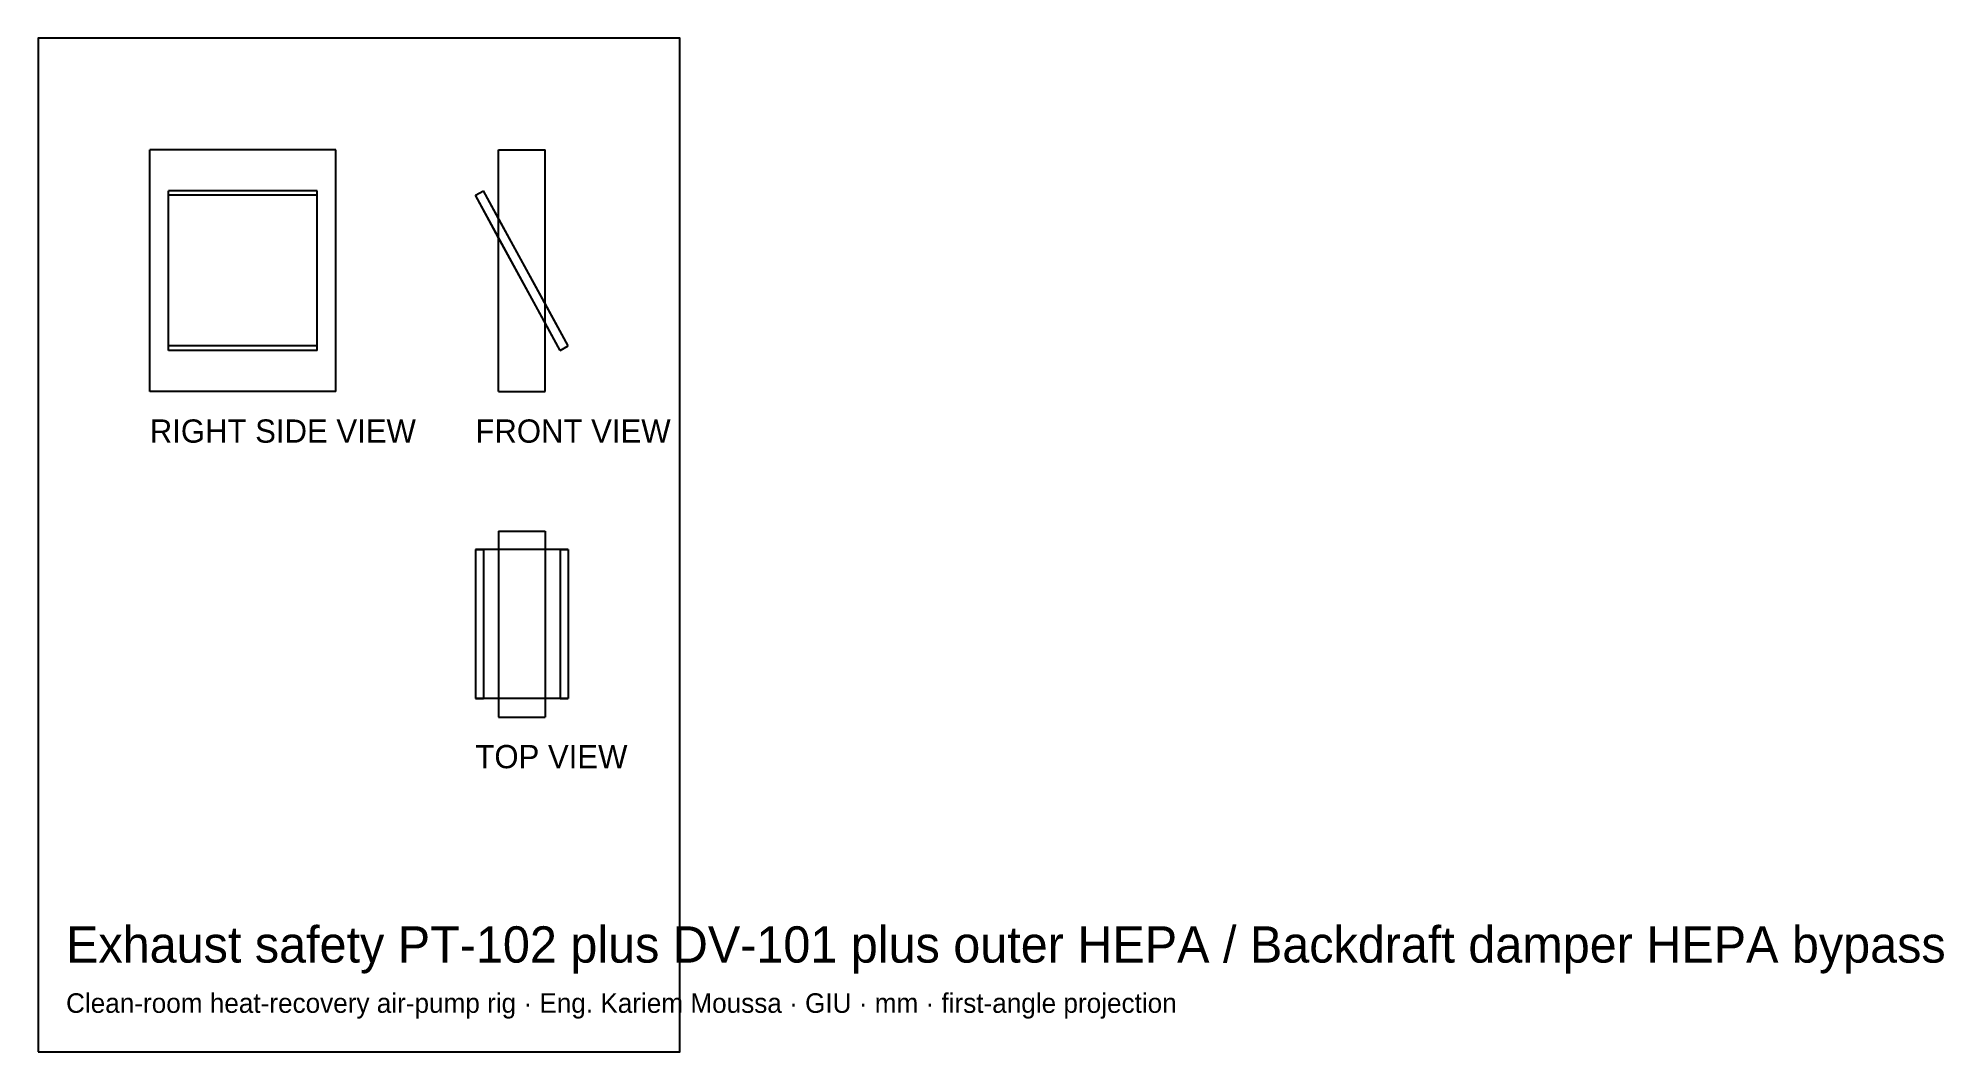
# Model space of a CAD drawing. Header units: millimetres. Extents: x -147 to 58, y 316 to 425.
import ezdxf

# ---------------------------------------------------------------- set-up
doc = ezdxf.new("R2010")
doc.units = ezdxf.units.MM
for name, color, linetype in [('BORDER', 7, 'Continuous'), ('HIDDEN', 8, 'Continuous'), ('TEXT', 5, 'Continuous'), ('VISIBLE', 7, 'Continuous')]:
    doc.layers.add(name, color=color, linetype=linetype)

msp = doc.modelspace()

# ---------------------------------------------------------------- linework, layer by layer
at = {"layer": 'BORDER'}
msp.add_lwpolyline([(-146.99, 316), (-78.01, 316), (-78.01, 425), (-146.99, 425)], close=True, dxfattribs=at)
at = {"layer": 'HIDDEN'}
for points in [[(-114.99, 413), (-134.99, 413)], [(-134.99, 387), (-134.99, 413)], [(-114.99, 387), (-114.99, 413)], [(-97.5, 413), (-92.5, 413)], [(-97.5, 387), (-97.5, 413)], [(-92.5, 387), (-92.5, 413)], [(-132.99, 408.1), (-132.99, 408.58)], [(-116.99, 408.58), (-132.99, 408.58)], [(-132.99, 396.47), (-132.99, 408.58)], [(-116.99, 408.1), (-132.99, 408.1)], [(-132.99, 391.42), (-132.99, 408.1)], [(-116.99, 408.1), (-116.99, 408.58)], [(-116.99, 396.47), (-116.99, 408.58)], [(-116.99, 391.42), (-116.99, 408.1)], [(-99.99, 408.1), (-99.12, 408.58)], [(-90.88, 391.42), (-99.99, 408.1)], [(-90.01, 391.9), (-99.12, 408.58)], [(-92.5, 396.47), (-97.5, 405.62)], [(-92.5, 394.38), (-97.5, 403.53)], [(-90.88, 391.42), (-90.01, 391.9)], [(-114.99, 387), (-134.99, 387)], [(-97.5, 387), (-92.5, 387)], [(-97.5, 372), (-92.5, 372)], [(-97.5, 372), (-97.5, 352)], [(-92.5, 372), (-92.5, 352)], [(-90.88, 370), (-99.99, 370)], [(-92.5, 370), (-97.5, 370)], [(-90.88, 370), (-90.01, 370)], [(-90.88, 370), (-90.88, 354)], [(-90.88, 354), (-99.99, 354)], [(-92.5, 354), (-97.5, 354)], [(-90.88, 354), (-90.01, 354)], [(-97.5, 352), (-92.5, 352)]]:
    msp.add_lwpolyline(points, dxfattribs=at)
at = {"layer": 'VISIBLE'}
for points in [[(-114.99, 413), (-134.99, 413)], [(-134.99, 387), (-134.99, 413)], [(-114.99, 387), (-114.99, 413)], [(-97.5, 413), (-92.5, 413)], [(-97.5, 387), (-97.5, 413)], [(-92.5, 387), (-92.5, 413)], [(-99.99, 408.1), (-99.12, 408.58)], [(-97.5, 403.53), (-99.99, 408.1)], [(-97.5, 405.62), (-99.12, 408.58)], [(-132.99, 391.9), (-132.99, 396.47)], [(-116.99, 391.9), (-116.99, 396.47)], [(-90.01, 391.9), (-92.5, 396.47)], [(-90.88, 391.42), (-92.5, 394.38)], [(-132.99, 391.42), (-132.99, 391.9)], [(-116.99, 391.9), (-132.99, 391.9)], [(-116.99, 391.42), (-132.99, 391.42)], [(-116.99, 391.42), (-116.99, 391.9)], [(-90.88, 391.42), (-90.01, 391.9)], [(-114.99, 387), (-134.99, 387)], [(-97.5, 387), (-92.5, 387)], [(-97.5, 372), (-92.5, 372)], [(-97.5, 372), (-97.5, 352)], [(-92.5, 372), (-92.5, 352)], [(-99.99, 370), (-99.12, 370)], [(-99.99, 370), (-99.99, 354)], [(-97.5, 370), (-99.12, 370)], [(-99.12, 370), (-99.12, 354)], [(-90.01, 370), (-92.5, 370)], [(-90.01, 370), (-90.01, 354)], [(-99.99, 354), (-99.12, 354)], [(-97.5, 354), (-99.12, 354)], [(-90.01, 354), (-92.5, 354)], [(-97.5, 352), (-92.5, 352)]]:
    msp.add_lwpolyline(points, dxfattribs=at)

# ---------------------------------------------------------------- texts
at = {"layer": 'TEXT'}
for s, height, p in [('RIGHT SIDE VIEW', 2.5, (-134.99, 381.5)), ('FRONT VIEW', 2.5, (-99.99, 381.5)), ('TOP VIEW', 2.5, (-99.99, 346.5)), ('Exhaust safety PT-102 plus DV-101 plus outer HEPA / Backdraft damper HEPA bypass', 3.9, (-143.99, 325.6)), ('Clean-room heat-recovery air-pump rig · Eng. Kariem Moussa · GIU · mm · first-angle projection', 2.1, (-143.99, 320.2))]:
    msp.add_text(s, height=height, dxfattribs=at).set_placement(p)

doc.saveas('drawing.dxf')
